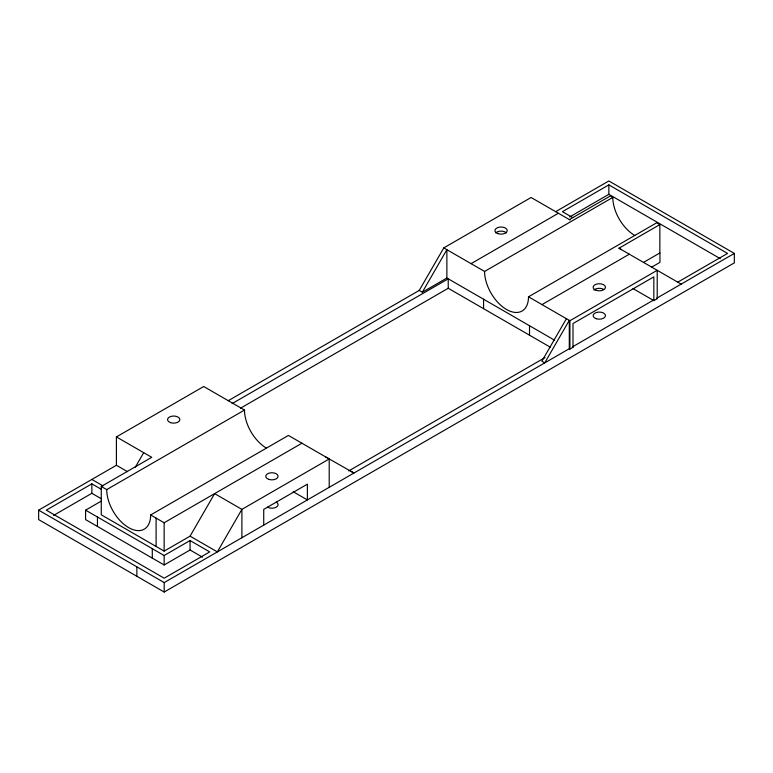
<?xml version="1.0" encoding="UTF-8"?>
<svg xmlns="http://www.w3.org/2000/svg" width="773" height="773" viewBox="0 0 773 773"><rect width="100%" height="100%" fill="white"/><g stroke="black" fill="none" stroke-linecap="round" stroke-linejoin="round"><path stroke-width="1.16" d="M135.304 467.192L143.691 452.669M555.652 211.676L608.853 180.959L734.35 253.418L734.35 262.868L164.195 592.041L38.65 519.611L38.65 510.161L116.404 465.269L116.404 436.919L151.74 457.316L101.263 486.459L101.263 514.808L164.147 551.11L190.071 536.153L214.623 493.618L241.901 509.368L329.211 458.969L329.211 487.319M228.267 400.685L419.237 290.426L443.789 247.901L531.099 197.492L570.145 220.034M419.237 290.426L422.329 292.213L446.881 249.689L446.881 278.038L554.454 340.139M566.416 318.698L541.863 361.223L544.733 362.885L569.295 320.36L569.295 348.71L164.195 582.591L38.65 510.161M643.513 262.405L659.949 252.916L659.949 262.366L651.736 267.11M116.404 436.919L203.705 386.51L244.5 410.057A31.055 17.934 60 0 0 266.453 448.098M471.076 263.651L558.377 213.251M422.329 292.213L446.881 278.038M677.757 282.164L727.557 253.418L608.853 184.882L562.444 211.676L572.687 217.59M101.166 489.222L91.852 483.85L46.274 510.161L164.185 578.194L209.725 551.903L190.071 540.549L164.147 555.516L85.59 510.161L85.59 519.611L164.147 564.966L190.071 549.999L202.487 557.169M232.161 403.574L448.234 278.821L448.234 288.271L240.509 408.202M569.662 216.952L608.853 194.332L720.272 258.655M53.521 515.427L91.852 493.3L101.166 498.672M569.392 219.609L610.312 195.975L612.805 197.415A31.055 17.934 60 0 0 634.768 235.456M101.263 486.459L106.722 489.609L244.5 410.057M443.789 247.901L484.584 271.449L612.805 197.415M85.59 510.161L101.147 501.184M106.722 489.609A31.055 17.934 60 0 0 128.685 527.64A31.055 17.934 60 0 0 150.648 514.963L288.416 435.421L329.211 458.969M484.584 271.449A31.055 17.934 60 0 0 506.547 309.49A31.055 17.934 60 0 0 528.5 296.813L656.731 222.779L659.852 224.585L659.852 252.935M681.148 284.126L618.96 248.23L659.852 224.585M150.648 514.963L164.147 522.761L301.924 443.219M542.008 304.601L629.309 254.201M528.5 296.813L569.914 320.718L657.214 270.308L657.214 298.668L653.842 300.61L633.01 288.59M348.768 470.892L545.013 357.59M653.224 300.253L572.378 346.922L573.006 347.29L573.006 323.539L653.842 276.86L653.842 300.61M734.35 253.418L656.596 298.301L657.214 298.668M569.295 348.71L569.914 349.067L573.006 347.29M325.665 456.92L353.947 473.037L350.401 470.989M618.96 248.23L621.299 249.573M448.234 288.271L550.299 347.193M293.238 491.754L307.383 499.918L307.383 484.169L263.728 509.368L263.728 525.128M116.404 465.269L127.516 471.685M91.852 479.444L102.964 485.859M190.071 536.153L217.348 551.903L241.901 509.368L241.901 537.728M608.853 184.882L608.853 194.332M569.914 320.718L569.914 349.067M529.515 325.742L529.515 335.192M483.569 299.219L483.569 308.669M190.071 540.549L190.071 549.999M164.147 522.761L164.147 551.11M164.147 555.516L164.147 564.966M164.195 582.591L164.195 592.041M156.098 518.113L156.098 546.463M152.291 548.666L152.291 558.116M136.869 566.86L136.869 576.32M97.456 517.011L97.456 526.461M91.852 483.85L91.852 493.3M276.28 502.131A6.174 3.565 0 0 1 276.28 507.165A6.174 3.565 0 0 1 267.545 507.165M495.744 232.876A6.174 3.565 0 0 1 506.431 232.876M593.954 290.097A6.174 3.565 0 0 1 603.665 289.363M596.215 318.718A6.174 3.565 0 0 0 605.472 315.635A6.174 3.565 0 0 0 596.215 312.543A6.174 3.565 0 0 0 596.215 318.718M170.611 422.676A6.174 3.565 0 0 0 179.867 419.594A6.174 3.565 0 0 0 170.611 416.502A6.174 3.565 0 0 0 170.611 422.676M596.215 290.368A6.174 3.565 0 0 0 605.472 287.276A6.174 3.565 0 0 0 596.215 284.193A6.174 3.565 0 0 0 596.215 290.368M268.83 479.386A6.174 3.565 0 0 0 278.087 476.294A6.174 3.565 0 0 0 268.83 473.211A6.174 3.565 0 0 0 268.83 479.386M497.996 233.659A6.174 3.565 0 0 0 507.262 230.576A6.174 3.565 0 0 0 497.996 227.484A6.174 3.565 0 0 0 497.996 233.659"/></g></svg>
